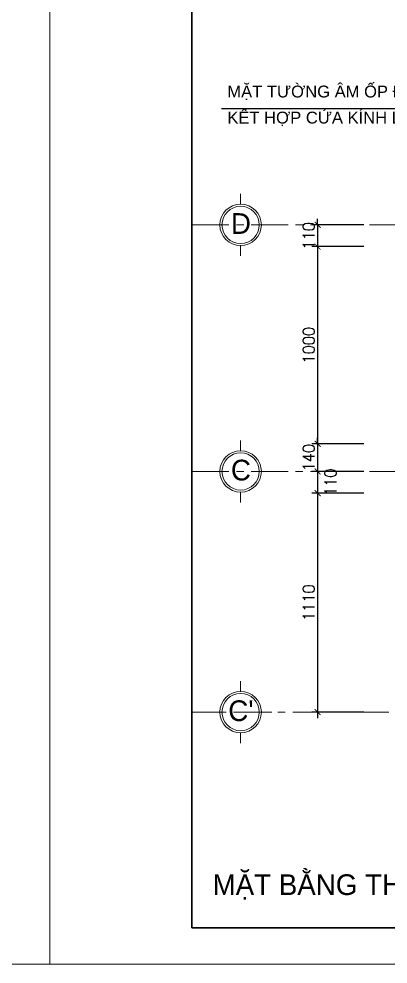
# Model space of a CAD drawing. Header units: millimetres. Extents: x -529782 to -142003, y -492574 to -273331.
# Drawn here: x -207585 to -205715, y -453544 to -448753 of the extents above; entities that cross this region are included whole.
import ezdxf
from ezdxf.enums import TextEntityAlignment as Align

# ---------------------------------------------------------------- set-up
doc = ezdxf.new("R2010")
doc.units = ezdxf.units.MM
doc.header["$LTSCALE"] = 500
doc.header["$MEASUREMENT"] = 0
doc.header["$PDMODE"] = 3
doc.linetypes.add('CENTER', pattern=[2, 1.25, -0.25, 0.25, -0.25])
doc.layers.get('0').update_dxf_attribs({"linetype": 'CONTINUOUS', "lineweight": 13})
doc.layers.get('Defpoints').update_dxf_attribs({"color": 255, "linetype": 'CONTINUOUS', "lineweight": 13})
for name, color, linetype, lineweight in [('1.cat 30', 30, 'CONTINUOUS', 35), ('2.thay 145', 145, 'CONTINUOUS', 18), ('3.manh 08', 8, 'CONTINUOUS', 9), ('7.tim 67', 67, 'CENTER', 9), ('9.text \xad white', 7, 'CONTINUOUS', 15), ('CA.dim 08', 251, 'CONTINUOUS', 13)]:
    doc.layers.add(name, color=color, linetype=linetype, lineweight=lineweight)
doc.layers.add('THAY', color=7, linetype='CONTINUOUS')
doc.styles.add('CA.JSC1', font='')
doc.styles.add('hdgroup', font='')
doc.styles.get("Standard").update_dxf_attribs({"font": 'txt.shx', "width": 0.9})
doc.styles.get('CA.JSC1').set_extended_font_data('.VnAvantH')
doc.styles.get('hdgroup').set_extended_font_data('.VnAvantH')
doc.dimstyles.new('CA 30', dxfattribs={"dimscale": 0, "dimtxt": 60, "dimasz": 30, "dimexe": 30, "dimexo": 0, "dimgap": 15, "dimtad": 1, "dimdec": 0, "dimzin": 0, "dimdsep": 46, "dimtxsty": 'Standard', "dimblk": 'ARCHTICK', "dimcen": 0.09, "dimdle": 30, "dimclrd": 256, "dimclre": 256, "dimclrt": 7, "dimadec": 0, "dimazin": 0, "dimtfac": 1, "dimtdec": 0, "dimtix": 1, "dimtmove": 2, "dimatfit": 3, "dimldrblk": 'DOT', "dimfxl": 1, "dimtolj": 1, "dimtzin": 0, "dimarcsym": 0})

# ---------------------------------------------------------------- blocks, each defined once
blk = doc.blocks.new('khung co loan')
at = {"layer": '1.cat 30'}
blk.add_lwpolyline([(1158.281703106128, -14553.47590842255), (1158.281703106128, -303.4759079545038), (20658.28170374641, -303.4759079545038), (20658.28170374641, -14553.47590842255)], close=True, dxfattribs=at)
at = {"layer": '3.manh 08'}
blk.add_lwpolyline([(0, -14850.00000048772), (21000.00000000023, -14850.00000048772), (21000.00000000023, -4.877219907939434e-07), (0, -4.877219907939434e-07)], close=True, dxfattribs=at)
blk = doc.blocks.new('A$C41BA5761')
at = {"layer": '2.thay 145'}
blk.add_lwpolyline([(839.9994073519047, 524.9998310285737, -3898660.642287513), (839.9994073521084, 525.0001542164828, 1.154242490888426e-06), (839.9994073524431, 524.9999926225864, 1.154242490888426e-06)], format="xyb", dxfattribs=at)
at = {"layer": '3.manh 08'}
for p, q in [((524.9994049160159, 1050.000159478077), (524.9994049160159, 875.0001713204256)), ((174.9994048396911, 525.0001523148676), (-0.000583361616008915, 525.0001523148676)), ((874.9994049923262, 525.0001523148676), (1049.999393193633, 525.0001523148676)), ((524.9994049160159, 0.0001831847475841641), (524.9994049160159, 175.000171342399))]:
    blk.add_line(p, q, dxfattribs=at)
blk.add_arc((524.9994049160159, 525.0001713313977), 349.9999999890093, 359.9999968883953, 359.9999381014106, dxfattribs=at)
blk = doc.blocks.new('_ArchTick')
at = {"color": 1, "linetype": 'ByBlock', "const_width": 0.150000081}
blk.add_lwpolyline([(-0.5000002699998731, -0.5000002699998731), (0.5000002699998731, 0.5000002699998731)], dxfattribs=at)
blk = doc.blocks.new('*D974')
at = {"layer": 'CA.dim 08', "lineweight": -2, "transparency": 16777216}
for p, q in [((-206071.4667762455, -449796.8945429188), (-206071.4667762455, -449766.8945429188)), ((-205837.7488049435, -449796.8945429188), (-206101.4667762455, -449796.8945429188)), ((-206071.4667762455, -449796.8945429188), (-206071.4667762455, -449906.8945429188)), ((-205837.7488049435, -449906.8945429188), (-206101.4667762455, -449906.8945429188)), ((-206071.4667762455, -449906.8945429188), (-206071.4667762455, -449936.8945429188))]:
    blk.add_line(p, q, dxfattribs=at)
at = {"layer": 'Defpoints', "color": 0, "transparency": 16777216}
for p in [(-205837.7488049435, -449796.8945429188), (-206071.4667762455, -449906.8945429188), (-205837.7488049435, -449906.8945429188)]:
    blk.add_point(p, dxfattribs=at)
at = {"layer": 'CA.dim 08', "lineweight": -2, "transparency": 16777216, "xscale": 30, "yscale": 30, "zscale": 30}
for p, rotation in [((-206071.4667762455, -449796.8945429188), 270), ((-206071.4667762455, -449906.8945429188), 90)]:
    blk.add_blockref('_ArchTick', p, dxfattribs=dict(at, rotation=rotation))
at = {"layer": 'CA.dim 08', "color": 7, "transparency": 16777216, "insert": (-206116.4667762456, -449851.8945429186), "char_height": 60, "attachment_point": 5, "rotation": 90}
blk.add_mtext('\\A1;110', dxfattribs=at)
blk = doc.blocks.new('_DOT')
at = {"color": 1, "linetype": 'ByBlock'}
blk.add_line((-0.5, 0), (-1, 0), dxfattribs=at)
at = {"color": 1, "linetype": 'ByBlock', "const_width": 0.5}
blk.add_lwpolyline([(-0.25, 0, 1), (0.25, 0, 1)], format="xyb", close=True, dxfattribs=at)
blk = doc.blocks.new('DOT')
at = {"layer": 'THAY', "color": 0, "linetype": 'ByBlock'}
blk.add_line((-0.5, 0), (-1, 0), dxfattribs=at)
at = {"layer": 'THAY', "color": 0, "linetype": 'ByBlock', "const_width": 0.5}
blk.add_lwpolyline([(-0.25, 0, 1), (0.25, 0, 1)], format="xyb", close=True, dxfattribs=at)
blk = doc.blocks.new('*D975')
at = {"layer": 'CA.dim 08', "lineweight": -2, "transparency": 16777216}
for p, q in [((-205837.7488049435, -449906.8945429188), (-206101.4667762455, -449906.8945429188)), ((-206071.4667762455, -449876.8945429188), (-206071.4667762455, -450936.8945429188)), ((-205837.7488049435, -450906.8945429188), (-206101.4667762455, -450906.8945429188))]:
    blk.add_line(p, q, dxfattribs=at)
at = {"layer": 'Defpoints', "color": 0, "transparency": 16777216}
for p in [(-205837.7488049435, -449906.8945429188), (-206071.4667762455, -450906.8945429188), (-205837.7488049435, -450906.8945429188)]:
    blk.add_point(p, dxfattribs=at)
at = {"layer": 'CA.dim 08', "lineweight": -2, "transparency": 16777216, "xscale": 30, "yscale": 30, "zscale": 30}
for p, rotation in [((-206071.4667762455, -449906.8945429188), 90), ((-206071.4667762455, -450906.8945429188), 270)]:
    blk.add_blockref('_ArchTick', p, dxfattribs=dict(at, rotation=rotation))
at = {"layer": 'CA.dim 08', "color": 7, "transparency": 16777216, "insert": (-206116.4667762456, -450406.8945429186), "char_height": 60, "attachment_point": 5, "rotation": 90}
blk.add_mtext('\\A1;1000', dxfattribs=at)
blk = doc.blocks.new('*D976')
at = {"layer": 'CA.dim 08', "lineweight": -2, "transparency": 16777216}
for p, q in [((-205837.7488049435, -450906.8945429188), (-206101.4667762455, -450906.8945429188)), ((-206071.4667762455, -450906.8945429188), (-206071.4667762455, -450876.8945429188)), ((-206071.4667762455, -450906.8945429188), (-206071.4667762455, -451046.8945429188)), ((-205837.7488049435, -451046.8945429188), (-206101.4667762455, -451046.8945429188)), ((-206071.4667762455, -451046.8945429188), (-206071.4667762455, -451076.8945429188))]:
    blk.add_line(p, q, dxfattribs=at)
at = {"layer": 'Defpoints', "color": 0, "transparency": 16777216}
for p in [(-205837.7488049435, -450906.8945429188), (-206071.4667762455, -451046.8945429188), (-205837.7488049435, -451046.8945429188)]:
    blk.add_point(p, dxfattribs=at)
at = {"layer": 'CA.dim 08', "lineweight": -2, "transparency": 16777216, "xscale": 30, "yscale": 30, "zscale": 30}
for p, rotation in [((-206071.4667762455, -450906.8945429188), 270), ((-206071.4667762455, -451046.8945429188), 90)]:
    blk.add_blockref('_ArchTick', p, dxfattribs=dict(at, rotation=rotation))
at = {"layer": 'CA.dim 08', "color": 7, "transparency": 16777216, "insert": (-206116.4667762455, -450976.8945429186), "char_height": 60, "attachment_point": 5, "rotation": 90}
blk.add_mtext('\\A1;140', dxfattribs=at)
blk = doc.blocks.new('*D977')
at = {"layer": 'CA.dim 08', "lineweight": -2, "transparency": 16777216}
for p, q in [((-205837.7488049435, -451046.8945429188), (-206101.4667762455, -451046.8945429188)), ((-206071.4667762455, -451016.8945429188), (-206071.4667762455, -451186.8945429188)), ((-205837.7488049435, -451156.8945429188), (-206101.4667762455, -451156.8945429188))]:
    blk.add_line(p, q, dxfattribs=at)
at = {"layer": 'Defpoints', "color": 0, "transparency": 16777216}
for p in [(-205837.7488049435, -451046.8945429188), (-206071.4667762455, -451156.8945429188), (-205837.7488049435, -451156.8945429188)]:
    blk.add_point(p, dxfattribs=at)
at = {"layer": 'CA.dim 08', "lineweight": -2, "transparency": 16777216, "xscale": 30, "yscale": 30, "zscale": 30}
for p, rotation in [((-206071.4667762455, -451046.8945429188), 90), ((-206071.4667762455, -451156.8945429188), 270)]:
    blk.add_blockref('_ArchTick', p, dxfattribs=dict(at, rotation=rotation))
at = {"layer": 'CA.dim 08', "color": 7, "transparency": 16777216, "insert": (-206005.8502479242, -451101.8945429185), "char_height": 60, "attachment_point": 5, "rotation": 90}
blk.add_mtext('\\A1;110', dxfattribs=at)
blk = doc.blocks.new('*D978')
at = {"layer": 'CA.dim 08', "lineweight": -2, "transparency": 16777216}
for p, q in [((-205837.7488049435, -451156.8945429188), (-206101.4667762455, -451156.8945429188)), ((-206071.4667762455, -451126.8945429188), (-206071.4667762455, -452296.8945429188)), ((-205837.7488049435, -452266.8945429188), (-206101.4667762455, -452266.8945429188))]:
    blk.add_line(p, q, dxfattribs=at)
at = {"layer": 'Defpoints', "color": 0, "transparency": 16777216}
for p in [(-205837.7488049435, -451156.8945429188), (-206071.4667762455, -452266.8945429188), (-205837.7488049435, -452266.8945429188)]:
    blk.add_point(p, dxfattribs=at)
at = {"layer": 'CA.dim 08', "lineweight": -2, "transparency": 16777216, "xscale": 30, "yscale": 30, "zscale": 30}
for p, rotation in [((-206071.4667762455, -451156.8945429188), 90), ((-206071.4667762455, -452266.8945429188), 270)]:
    blk.add_blockref('_ArchTick', p, dxfattribs=dict(at, rotation=rotation))
at = {"layer": 'CA.dim 08', "color": 7, "transparency": 16777216, "insert": (-206116.4667762455, -451711.8945429186), "char_height": 60, "attachment_point": 5, "rotation": 90}
blk.add_mtext('\\A1;1110', dxfattribs=at)

msp = doc.modelspace()

# ---------------------------------------------------------------- linework, layer by layer
at = {"layer": '7.tim 67', "ltscale": 0.3}
for p, q in [((-206708.0876438884, -449796.8945429185), (-199110.2680190684, -449796.8945429185)), ((-206708.0876438884, -451046.8945429185), (-199110.2680190684, -451046.8945429185)), ((-199110.2680190684, -452266.8945429185), (-206708.0876438884, -452266.8945429185))]:
    msp.add_line(p, q, dxfattribs=at)

# ---------------------------------------------------------------- block references
at = {"layer": '2.thay 145'}
for name, p, xscale, yscale, zscale in [('khung co loan', (-220467.5462226541, -444323.1591949441), 0.6209623455069959, 0.6209623455069959, 0.6209623455069959), ('khung co loan', (-207427.3369670071, -444323.1591949442), 0.6209623455069959, 0.6209623455069959, 0.6209623455069959), ('A$C41BA5761', (-206619.0211835016, -449954.3945886069), 0.2999999999883585, 0.2999999999883585, 0.2999999999883585), ('A$C41BA5761', (-206619.0211835016, -451204.3945886069), 0.2999999999883585, 0.2999999999883585, 0.2999999999883585), ('A$C41BA5761', (-206619.0211835016, -452424.3945886069), 0.2999999999883585, 0.2999999999883585, 0.2999999999883585)]:
    msp.add_blockref(name, p, dxfattribs=dict(at, xscale=xscale, yscale=yscale, zscale=zscale))

# ---------------------------------------------------------------- texts
at = {"layer": '9.text \xad white', "style": 'CA.JSC1'}
for s, p in [('d', (-206459.8711721132, -449789.8445754789)), ('c', (-206459.8711721132, -451039.8445754789)), ("c'", (-206459.8711721132, -452259.8445754789))]:
    msp.add_text(s, height=104.9999929200395, dxfattribs=at).set_placement(p, align=Align.MIDDLE)
msp.add_text('mÆt b»ng thang tÇng 2 lªn tÇng 3', height=105, dxfattribs=at).set_placement((-206603.4326779169, -453194.2854801379))
at = {"layer": '9.text \xad white', "char_height": 60.00000000058208, "width": 1615.648749503107, "attachment_point": 1, "style": 'hdgroup'}
for s, insert in [('{\\f.VnArialH|b0|i0|c0|p34;mÆt t\xadêng ©m èp ®¸ ghÐp}', (-206528.8477202908, -449090.8060688891)), ('{\\f.VnArialH|b0|i0|c0|p34;kÕt hîp cöa kÝnh lÊy s¸ng}', (-206528.8477202908, -449222.8416968207))]:
    msp.add_mtext(s, dxfattribs=dict(at, insert=insert))

# ---------------------------------------------------------------- dimensions: what is measured, and where the dimension line sits
at = {"layer": 'CA.dim 08'}
for base, p1, p2, picture, middle in [((-206071.4667762455, -449906.8945429188), (-205837.7488049433, -449796.8945429185), (-205837.7488049433, -449906.8945429185), '*D974', (-206116.4667762456, -449851.8945429186)), ((-206071.4667762455, -450906.8945429188), (-205837.7488049433, -449906.8945429185), (-205837.7488049433, -450906.8945429185), '*D975', (-206116.4667762456, -450406.8945429186)), ((-206071.4667762455, -451046.8945429188), (-205837.7488049433, -450906.8945429185), (-205837.7488049433, -451046.8945429185), '*D976', (-206116.4667762455, -450976.8945429186)), ((-206071.4667762455, -452266.8945429188), (-205837.7488049433, -451156.8945429185), (-205837.7488049433, -452266.8945429185), '*D978', (-206116.4667762455, -451711.8945429186))]:
    dim = msp.add_linear_dim(base=base, p1=p1, p2=p2, angle=90, dimstyle='CA 30', override={"dimscale": 1, "dimldrblk": 'DOT', "dimfxl": 75}, dxfattribs=at)
    dim.commit()
    dim.dimension.update_dxf_attribs({"geometry": picture, "text_midpoint": middle})
dim = msp.add_linear_dim(base=(-206071.4667762455, -451156.8945429188), p1=(-205837.7488049433, -451046.8945429185), p2=(-205837.7488049433, -451156.8945429185), angle=90, dimstyle='CA 30', override={"dimscale": 1, "dimldrblk": 'DOT', "dimfxl": 75}, dxfattribs=at)
dim.commit()
dim.dimension.update_dxf_attribs({"geometry": '*D977', "text_midpoint": (-206005.8502479242, -451101.8945429185), "dimtype": 160})

# ---------------------------------------------------------------- leaders
msp.add_leader([(-204657.286875266, -449796.8945429185), (-205253.3638124149, -449208.2947514039), (-206557.9578737931, -449208.2947514039)], dimstyle='CA 30', override={"dimscale": 1, "dimtad": 0, "dimldrblk": 'DOT', "dimfxl": 75}, dxfattribs=at)

doc.saveas('drawing.dxf')
